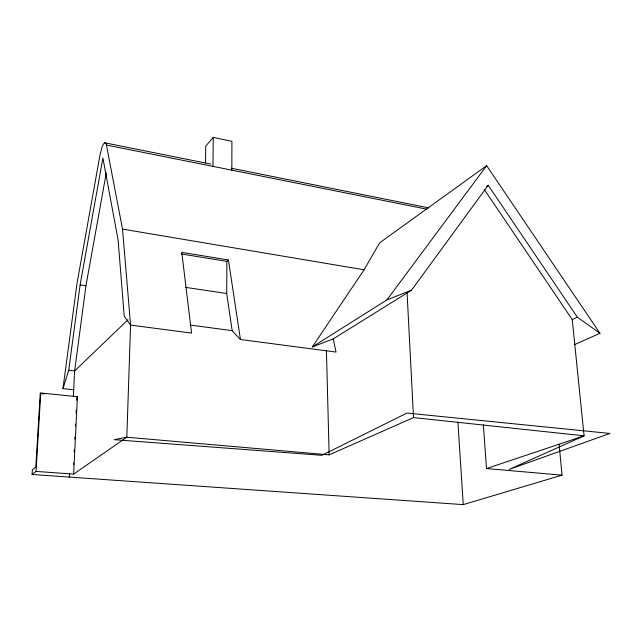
<?xml version="1.0" encoding="UTF-8"?>
<svg xmlns="http://www.w3.org/2000/svg" width="642" height="642" viewBox="0 0 642 642"><rect width="100%" height="100%" fill="white"/><g stroke="black" fill="none" stroke-linecap="round" stroke-linejoin="round"><path stroke-width="0.96" d="M231.834 170.146L231.914 141.328L213.24 137.372L205.729 146.095L205.536 162.899M240.445 339.514L232.179 330.67L226.722 293.506L226.859 261.382L228.424 259.978L240.445 339.514L336.015 352.065L333.262 338.896L411.562 290.168L488.193 185.273L577.375 317.196L599.973 333.31L574.341 344.69M212.983 166.374L213.24 137.372M130.623 324.058L126.811 437.226L73.637 474.093L36.048 471.413L32.1 474.486L32.389 469.775L35.8 467.071L40.221 393.514L40.751 392.984L77.425 396.692L73.637 474.093M73.525 464.832L73.621 462.842M74.159 451.904L74.255 449.914M74.793 438.976L74.889 436.985M75.427 426.047L75.523 424.057M76.061 413.119L76.205 410.134M76.695 400.191L76.791 398.2M69.304 477.094L69.496 473.371M73.332 396.804L74.632 370.924L85.956 285.762L106.291 172.85M36.048 471.413L40.751 392.984M73.894 389.782L62.964 388.651L76.992 283.483L100.16 154.112L102.263 146.392L103.522 143.912L104.726 142.789L210.785 164.095M62.964 388.651L68.734 370.273L80.106 284.92L102.897 157.964L118.104 240.036L124.219 316.153L130.575 325.085L191.573 333.094L181.782 252.362L228.424 259.978M333.262 338.896L312.269 346.961L364.062 269.8L379.655 242.837L486.636 165.652L599.973 333.31M312.269 346.961L386.965 299.862L486.636 165.652M127.975 319.804L74.632 370.924L68.734 370.273M76.839 397.205L77.425 396.692M486.66 186.332L488.193 185.273M483.354 424.691L486.516 468.564L584.084 435.822L413.512 417.597L329.145 454.857L126.811 437.226L114.164 439.674L321.827 455.314L406.98 413.063L609.9 433.446L509.138 469.422L584.084 435.822L572.255 319.628L577.375 317.196M386.965 299.862L411.562 290.168M32.1 474.486L463.243 504.628L562.015 475.144L559.118 444.328M486.516 468.564L562.015 475.144M40.221 393.514L44.178 393.915M190.016 324.996L232.179 330.67M80.106 284.92L85.956 285.762M185.586 287.359L226.722 293.506M181.317 253.975L226.859 261.382M104.726 142.789L105.729 143.182L106.42 145.052L122.526 229.106L364.062 269.8M231.401 168.236L428.784 207.888M106.42 145.052L426.384 209.083M484.156 189.294L572.255 319.628M122.526 229.106L130.575 325.085M457.923 422.284L463.243 504.628M407.084 292.953L413.512 417.597M326.417 350.291L329.145 454.857"/></g></svg>
